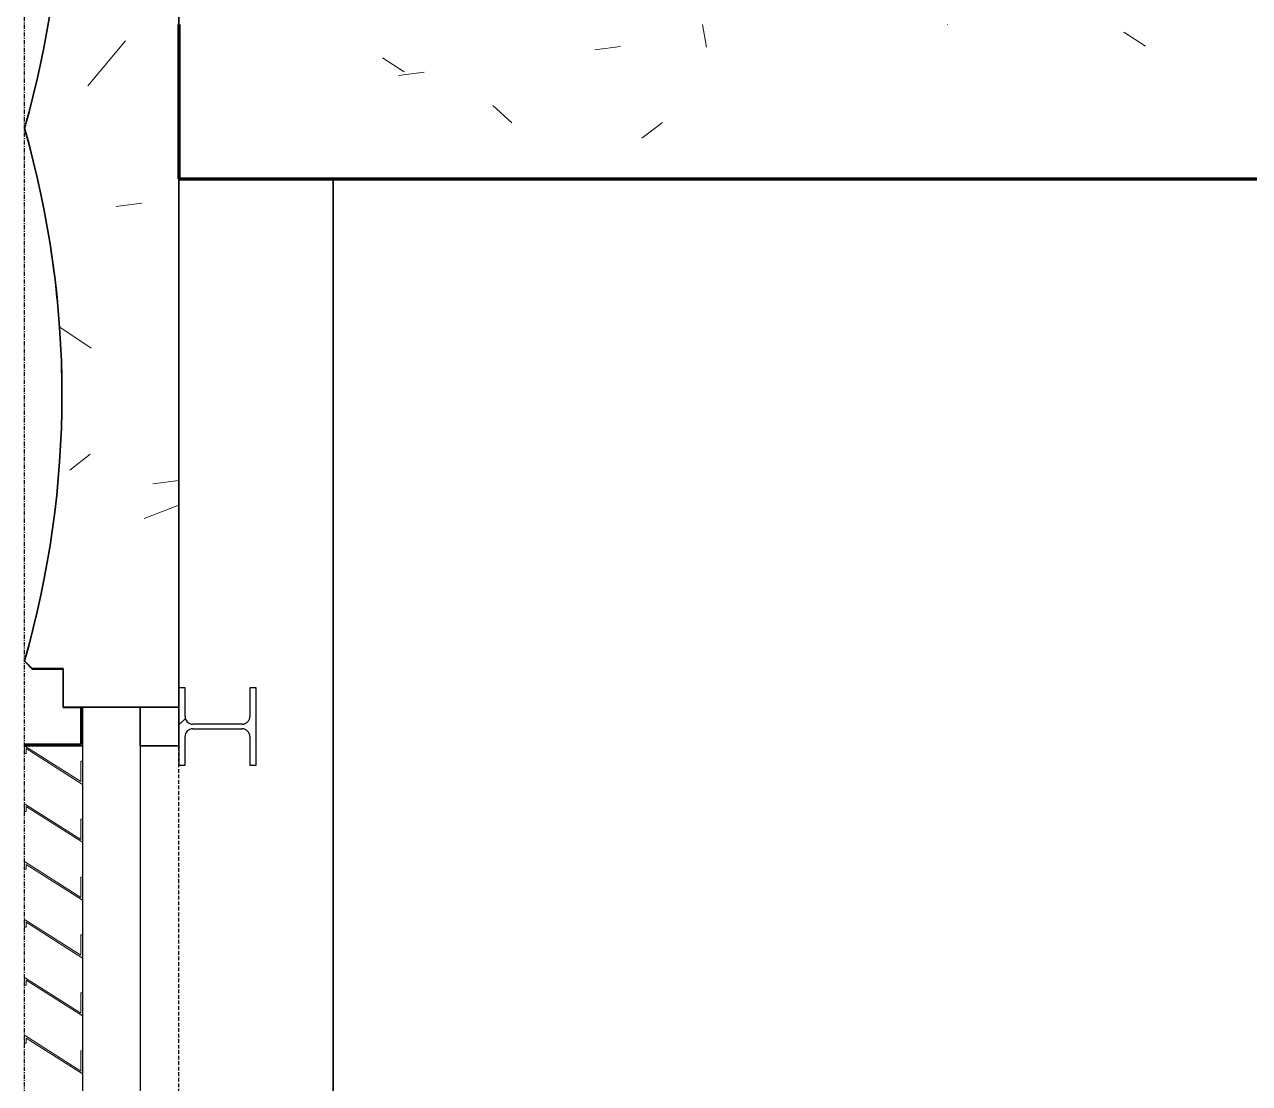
# Model space of a CAD drawing. Header units: millimetres. Extents: x -4391136 to -1798569, y -886572 to -291056.
# Drawn here: x -2673304 to -2671716, y -500071 to -498699 of the extents above; entities that cross this region are included whole.
import ezdxf

# ---------------------------------------------------------------- set-up
doc = ezdxf.new("R2010")
doc.units = ezdxf.units.MM
doc.linetypes.add('Xref-C-1-PP17-AR-2214-01-B$0$DPA_Grid _ Level 100', pattern=[10, 5.5, -1.6, 1.3, -1.6])
doc.linetypes.add('Xref-C-1-PP17-AR-2214-01-B$0$Hidden', pattern=[7.1438, 4.7625, -2.3813])
doc.layers.add('000 - 0_HIDE_OBJ_FRAMING_DEF_DIMS', color=7, linetype='Continuous', plot=False)
for name, color, linetype in [('Xref-C-1-PP17-AR-2214-01-B$0$A-DETL-MBND', 7, 'Xref-C-1-PP17-AR-2214-01-B$0$Hidden'), ('Xref-C-1-PP17-AR-2214-01-B$0$A-FLOR-E', 7, 'Continuous'), ('Xref-C-1-PP17-AR-2214-01-B$0$A-GENM', 7, 'Continuous'), ('Xref-C-1-PP17-AR-2214-01-B$0$A-GLAZ-CURT', 7, 'Continuous'), ('Xref-C-1-PP17-AR-2214-01-B$0$A-Wall', 7, 'Continuous'), ('Xref-C-1-PP17-AR-2214-01-B$0$A-WALL-PATT', 7, 'Continuous'), ('Xref-C-1-PP17-AR-2214-01-B$0$S-BEAM', 7, 'Continuous'), ('Xref-C-1-PP17-AR-2214-01-B$0$S-COLS', 7, 'Continuous'), ('Xref-C-1-PP17-AR-2214-01-B$0$S-COLS-E', 7, 'Continuous'), ('Xref-C-1-PP17-AR-2214-01-B$0$WALL-E', 7, 'Continuous')]:
    doc.layers.add(name, color=color, linetype=linetype)

# ---------------------------------------------------------------- blocks, each defined once
blk = doc.blocks.new('Xref-C-1-PP17-AR-2214-01-B$0$H-Wide Flange-Column - H100x100x17_2-V80-ENTRANCE 2 - LOWER ROOF FLOOR PLAN01-flat-1')
at = {"layer": 'Xref-C-1-PP17-AR-2214-01-B$0$S-COLS-E', "lineweight": 9}
h = blk.add_hatch(dxfattribs=at)
h.set_pattern_fill('ACET-2D-FP_39', angle=270, style=0, pattern_type=2)
h.set_pattern_definition([(45, (2739892.74, 499608.4), (-251.44717, 251.44717), []), (45, (2739892.74, 499989.4), (-251.44717, 251.44717), [])])
h.paths.add_polyline_path([(-50, -50), (-46.1, -50), (-42, -50), (-42, -13), (-39.1, -5.9), (-32, -3), (32, -3), (39.1, -5.9), (42, -13), (42, -50), (50, -50), (50, 50), (42, 50), (42, 13), (39.1, 5.9), (32, 3), (-32, 3), (-39.1, 5.9), (-42, 13), (-42, 50), (-50, 50)])
at = {"layer": 'Xref-C-1-PP17-AR-2214-01-B$0$S-COLS', "color": 7}
for p, q in [((-42, 50), (-50, 50)), ((-50, 50), (-50, -50)), ((-42, 13), (-42, 50)), ((50, 50), (42, 50)), ((42, 50), (42, 13)), ((50, -50), (50, 50)), ((32, 3), (-32, 3)), ((-42, -50), (-42, -13)), ((-32, -3), (32, -3)), ((42, -13), (42, -50)), ((-50, -50), (-42, -50)), ((42, -50), (50, -50))]:
    blk.add_line(p, q, dxfattribs=at)
for centre, start, end in [((-32, 13), 180, 270), ((32, 13), 270, 0), ((-32, -13), 90, 180), ((32, -13), 0, 90)]:
    blk.add_arc(centre, 10, start, end, dxfattribs=at)
blk = doc.blocks.new('Xref-C-1-PP17-AR-2214-01-B$0$GM_Louver Grill Vertical Z1 - Z Profile-V67-ENTRANCE 2 - LOWER ROOF FLOOR PLAN01-flat-2')
at = {"layer": 'Xref-C-1-PP17-AR-2214-01-B$0$A-GENM', "color": 7, "lineweight": 9}
for p, q in [((-2, 3.7), (-75, 50)), ((-75, 50), (-75, 40)), ((-75, 40), (-73, 40)), ((-73, 40), (-73, 46.4)), ((-73, 46.4), (0, 0.1)), ((0, 30), (-2, 30)), ((-2, 30), (-2, 3.7)), ((0, 0.1), (0, 30))]:
    blk.add_line(p, q, dxfattribs=at)
blk = doc.blocks.new('Xref-C-1-PP17-AR-2214-01-B$0$GM_Louver Grill Vertical Z1 - Z Profile-V67-ENTRANCE 2 - LOWER ROOF FLOOR PLAN01-flat-15')
at = {"layer": 'Xref-C-1-PP17-AR-2214-01-B$0$A-GENM', "color": 7, "lineweight": 9}
for p, q in [((-2, 3.7), (-75, 50)), ((-75, 50), (-75, 40)), ((-75, 40), (-73, 40)), ((-73, 40), (-73, 46.4)), ((-73, 46.4), (0, 0.1)), ((0, 30), (-2, 30)), ((-2, 30), (-2, 3.7)), ((0, 0.1), (0, 30))]:
    blk.add_line(p, q, dxfattribs=at)
blk = doc.blocks.new('Xref-C-1-PP17-AR-2214-01-B$0$GM_Louver Grill Vertical Z1 - Z Profile-V67-ENTRANCE 2 - LOWER ROOF FLOOR PLAN01-flat-16')
at = {"layer": 'Xref-C-1-PP17-AR-2214-01-B$0$A-GENM', "color": 7, "lineweight": 9}
for p, q in [((-2, 3.7), (-75, 50)), ((-75, 50), (-75, 40)), ((-75, 40), (-73, 40)), ((-73, 40), (-73, 46.4)), ((-73, 46.4), (0, 0.1)), ((0, 30), (-2, 30)), ((-2, 30), (-2, 3.7)), ((0, 0.1), (0, 30))]:
    blk.add_line(p, q, dxfattribs=at)
blk = doc.blocks.new('Xref-C-1-PP17-AR-2214-01-B$0$GM_Louver Grill Vertical Z1 - Z Profile-V67-ENTRANCE 2 - LOWER ROOF FLOOR PLAN01-flat-17')
at = {"layer": 'Xref-C-1-PP17-AR-2214-01-B$0$A-GENM', "color": 7, "lineweight": 9}
for p, q in [((-2, 3.7), (-75, 50)), ((-75, 50), (-75, 40)), ((-75, 40), (-73, 40)), ((-73, 40), (-73, 46.4)), ((-73, 46.4), (0, 0.1)), ((0, 30), (-2, 30)), ((-2, 30), (-2, 3.7)), ((0, 0.1), (0, 30))]:
    blk.add_line(p, q, dxfattribs=at)
blk = doc.blocks.new('Xref-C-1-PP17-AR-2214-01-B$0$GM_Louver Grill Vertical Z1 - Z Profile-V67-ENTRANCE 2 - LOWER ROOF FLOOR PLAN01-flat-18')
at = {"layer": 'Xref-C-1-PP17-AR-2214-01-B$0$A-GENM', "color": 7, "lineweight": 9}
for p, q in [((-2, 3.7), (-75, 50)), ((-75, 50), (-75, 40)), ((-75, 40), (-73, 40)), ((-73, 40), (-73, 46.4)), ((-73, 46.4), (0, 0.1)), ((0, 30), (-2, 30)), ((-2, 30), (-2, 3.7)), ((0, 0.1), (0, 30))]:
    blk.add_line(p, q, dxfattribs=at)
blk = doc.blocks.new('Xref-C-1-PP17-AR-2214-01-B$0$GM_Louver Grill Vertical Z1 - Z Profile-V67-ENTRANCE 2 - LOWER ROOF FLOOR PLAN01-flat-19')
at = {"layer": 'Xref-C-1-PP17-AR-2214-01-B$0$A-GENM', "color": 7, "lineweight": 9}
for p, q in [((-2, 3.7), (-75, 50)), ((-75, 50), (-75, 40)), ((-75, 40), (-73, 40)), ((-73, 40), (-73, 46.4)), ((-73, 46.4), (0, 0.1)), ((0, 30), (-2, 30)), ((-2, 30), (-2, 3.7)), ((0, 0.1), (0, 30))]:
    blk.add_line(p, q, dxfattribs=at)
blk = doc.blocks.new('Xref-C-1-PP17-AR-2214-01-B$0$DPA_CP_Entrance Louver Grill Vertical - Louver Grill Vertical Z-27944501-ENTRANCE 2 - LOWER ROOF FLOOR PLAN01-flat-1')
at = {"layer": 'Xref-C-1-PP17-AR-2214-01-B$0$A-GLAZ-CURT', "color": 7, "lineweight": 35}
for p, q in [((-125, 750), (-127, 750)), ((-127, 750), (-127, 702)), ((-125, 700), (-125, 750)), ((-50, 750), (-50, 700)), ((0, 750), (-50, 750)), ((0, 700), (0, 750)), ((-127, 702), (-200, 702)), ((-200, 702), (-200, 700)), ((-200, 700), (-125, 700)), ((-50, 700), (0, 700)), ((-125, -700), (-200, -700)), ((-200, -700), (-200, -702)), ((-200, -702), (-127, -702)), ((-127, -702), (-127, -750)), ((-125, -750), (-125, -700)), ((-50, -700), (-50, -750)), ((0, -700), (-50, -700)), ((0, -750), (0, -700)), ((-127, -750), (-125, -750)), ((-50, -750), (0, -750))]:
    blk.add_line(p, q, dxfattribs=at)
at = {"layer": 'Xref-C-1-PP17-AR-2214-01-B$0$A-GLAZ-CURT', "color": 7}
for p, q in [((-125, 750), (-50, 750)), ((-125, 750), (-125, -750)), ((-50, 750), (-50, -750)), ((-50, -750), (-125, -750))]:
    blk.add_line(p, q, dxfattribs=at)
blk = doc.blocks.new('Xref-C-1-PP17-AR-2214-01-B$0$GM_Louver Grill Vertical Z1 - Z Profile-27946408-ENTRANCE 2 - LOWER ROOF FLOOR PLAN01-flat-2')
at = {"layer": 'Xref-C-1-PP17-AR-2214-01-B$0$A-GENM', "color": 7, "lineweight": 9}
for p, q in [((-2, 3.7), (-75, 50)), ((-75, 50), (-75, 40)), ((-75, 40), (-75, 50)), ((-75, 50), (-2, 3.7)), ((-75, 40), (-73, 40)), ((-73, 40), (-75, 40)), ((-73, 40), (-73, 46.4)), ((-73, 46.4), (0, 0.1)), ((0, 0.1), (-73, 46.4)), ((-73, 46.4), (-73, 40)), ((0, 30), (-2, 30)), ((-2, 30), (-2, 3.7)), ((-2, 3.7), (-2, 30)), ((-2, 30), (0, 30)), ((0, 0.1), (0, 30)), ((0, 30), (0, 0.1))]:
    blk.add_line(p, q, dxfattribs=at)
blk = doc.blocks.new('Xref-C-1-PP17-AR-2214-01-B$0$GM_Louver Grill Vertical Z1 - Z Profile-27946408-ENTRANCE 2 - LOWER ROOF FLOOR PLAN01-flat-15')
at = {"layer": 'Xref-C-1-PP17-AR-2214-01-B$0$A-GENM', "color": 7, "lineweight": 9}
for p, q in [((-2, 3.7), (-75, 50)), ((-75, 50), (-75, 40)), ((-75, 40), (-75, 50)), ((-75, 50), (-2, 3.7)), ((-75, 40), (-73, 40)), ((-73, 40), (-75, 40)), ((-73, 40), (-73, 46.4)), ((-73, 46.4), (0, 0.1)), ((0, 0.1), (-73, 46.4)), ((-73, 46.4), (-73, 40)), ((0, 30), (-2, 30)), ((-2, 30), (-2, 3.7)), ((-2, 3.7), (-2, 30)), ((-2, 30), (0, 30)), ((0, 0.1), (0, 30)), ((0, 30), (0, 0.1))]:
    blk.add_line(p, q, dxfattribs=at)
blk = doc.blocks.new('Xref-C-1-PP17-AR-2214-01-B$0$GM_Louver Grill Vertical Z1 - Z Profile-27946408-ENTRANCE 2 - LOWER ROOF FLOOR PLAN01-flat-16')
at = {"layer": 'Xref-C-1-PP17-AR-2214-01-B$0$A-GENM', "color": 7, "lineweight": 9}
for p, q in [((-2, 3.7), (-75, 50)), ((-75, 50), (-75, 40)), ((-75, 40), (-75, 50)), ((-75, 50), (-2, 3.7)), ((-75, 40), (-73, 40)), ((-73, 40), (-75, 40)), ((-73, 40), (-73, 46.4)), ((-73, 46.4), (0, 0.1)), ((0, 0.1), (-73, 46.4)), ((-73, 46.4), (-73, 40)), ((0, 30), (-2, 30)), ((-2, 30), (-2, 3.7)), ((-2, 3.7), (-2, 30)), ((-2, 30), (0, 30)), ((0, 0.1), (0, 30)), ((0, 30), (0, 0.1))]:
    blk.add_line(p, q, dxfattribs=at)
blk = doc.blocks.new('Xref-C-1-PP17-AR-2214-01-B$0$GM_Louver Grill Vertical Z1 - Z Profile-27946408-ENTRANCE 2 - LOWER ROOF FLOOR PLAN01-flat-17')
at = {"layer": 'Xref-C-1-PP17-AR-2214-01-B$0$A-GENM', "color": 7, "lineweight": 9}
for p, q in [((-2, 3.7), (-75, 50)), ((-75, 50), (-75, 40)), ((-75, 40), (-75, 50)), ((-75, 50), (-2, 3.7)), ((-75, 40), (-73, 40)), ((-73, 40), (-75, 40)), ((-73, 40), (-73, 46.4)), ((-73, 46.4), (0, 0.1)), ((0, 0.1), (-73, 46.4)), ((-73, 46.4), (-73, 40)), ((0, 30), (-2, 30)), ((-2, 30), (-2, 3.7)), ((-2, 3.7), (-2, 30)), ((-2, 30), (0, 30)), ((0, 0.1), (0, 30)), ((0, 30), (0, 0.1))]:
    blk.add_line(p, q, dxfattribs=at)
blk = doc.blocks.new('Xref-C-1-PP17-AR-2214-01-B$0$GM_Louver Grill Vertical Z1 - Z Profile-27946408-ENTRANCE 2 - LOWER ROOF FLOOR PLAN01-flat-18')
at = {"layer": 'Xref-C-1-PP17-AR-2214-01-B$0$A-GENM', "color": 7, "lineweight": 9}
for p, q in [((-2, 3.7), (-75, 50)), ((-75, 50), (-75, 40)), ((-75, 40), (-75, 50)), ((-75, 50), (-2, 3.7)), ((-75, 40), (-73, 40)), ((-73, 40), (-75, 40)), ((-73, 40), (-73, 46.4)), ((-73, 46.4), (0, 0.1)), ((0, 0.1), (-73, 46.4)), ((-73, 46.4), (-73, 40)), ((0, 30), (-2, 30)), ((-2, 30), (-2, 3.7)), ((-2, 3.7), (-2, 30)), ((-2, 30), (0, 30)), ((0, 0.1), (0, 30)), ((0, 30), (0, 0.1))]:
    blk.add_line(p, q, dxfattribs=at)
blk = doc.blocks.new('Xref-C-1-PP17-AR-2214-01-B$0$GM_Louver Grill Vertical Z1 - Z Profile-27946408-ENTRANCE 2 - LOWER ROOF FLOOR PLAN01-flat-19')
at = {"layer": 'Xref-C-1-PP17-AR-2214-01-B$0$A-GENM', "color": 7, "lineweight": 9}
for p, q in [((-2, 3.7), (-75, 50)), ((-75, 50), (-75, 40)), ((-75, 40), (-75, 50)), ((-75, 50), (-2, 3.7)), ((-75, 40), (-73, 40)), ((-73, 40), (-75, 40)), ((-73, 40), (-73, 46.4)), ((-73, 46.4), (0, 0.1)), ((0, 0.1), (-73, 46.4)), ((-73, 46.4), (-73, 40)), ((0, 30), (-2, 30)), ((-2, 30), (-2, 3.7)), ((-2, 3.7), (-2, 30)), ((-2, 30), (0, 30)), ((0, 0.1), (0, 30)), ((0, 30), (0, 0.1))]:
    blk.add_line(p, q, dxfattribs=at)
blk = doc.blocks.new('Xref-C-1-PP17-AR-2214-01-B$0$DPA_Curved type B - Curved Type B-V76-ENTRANCE 2 - LOWER ROOF FLOOR PLAN01-flat-1')
at = {"layer": 'Xref-C-1-PP17-AR-2214-01-B$0$A-GLAZ-CURT', "color": 7}
for p, q in [((-150, 750), (-150, 700.5)), ((-150, 700.5), (-150, 750)), ((0, -750), (0, 750)), ((0, 750), (0, -750)), ((-200, -690), (-190, -700)), ((-190, -700), (-200, -690)), ((-190, -700), (-150, -700)), ((-150, -700), (-190, -700)), ((-150, -700), (-150, -750)), ((-150, -750), (-150, -700)), ((-150, -750), (-127, -750)), ((-127, -750), (-150, -750))]:
    blk.add_line(p, q, dxfattribs=at)
for centre, start, end in [((-1401.5, 345), 0.0252, 16.0212), ((-1401.5, 345), 0.0252, 16.0212), ((-1401.5, 345), 354.6848, 0), ((-1401.5, 345), 354.6848, 0), ((-1401.5, -345), 0.0252, 16.0212), ((-1401.5, -345), 0.0252, 16.0212), ((-1401.5, -345), 354.6848, 0), ((-1401.5, -345), 354.6848, 0)]:
    blk.add_arc(centre, 1250, start, end, dxfattribs=at)
blk = doc.blocks.new('Xref-C-1-PP17-AR-2214-01-B$0$DPA_Curved type B - Curved Type B-31237760-ENTRANCE 2 - LOWER ROOF FLOOR PLAN01-flat-1')
at = {"layer": 'Xref-C-1-PP17-AR-2214-01-B$0$A-GLAZ-CURT', "lineweight": 9}
h = blk.add_hatch(dxfattribs=at)
h.set_pattern_fill('ACET-2D-FP_16', angle=90, style=0, pattern_type=2)
h.set_pattern_definition([(50, (2739942.75, 498833.4), (-459.03375, 385.17505), [76.2, -838.2]), (355, (2739942.75, 498833.4), (65.28253, 746.1827), [60.96, -670.56]), (100.451, (2740003.5, 498828.1), (-693.383, -127.89768), [64.76, -712.36]), (46.184, (2739942.75, 499036.6), (-648.5725, 622.30642), [114.3, -1257.3]), (96.636, (2740033.1, 499022.6), (-1050.5343, -122.21992), [97.14, -1068.54]), (351.184, (2739942.7, 499036.6), (172.19714, 1110.27497), [91.44, -1005.84]), (21, (2740044.35, 498985.8), (-214.74339, 559.42566), [76.2, -838.2]), (326, (2740044.35, 498985.8), (418.85394, 620.9765), [60.96, -670.56]), (71.451, (2740094.9, 498951.7), (-668.45247, 224.29692), [64.76, -712.36]), (37.5, (2739942.75, 498833.4), (-158.769242, 206.912105), [33.528, -628.904, 33.528, -1320.292]), (37.5, (2739942.75, 498833.4), (-158.769242, 206.912105), [-695.96, -647.192, 33.528, -639.572]), (7.5, (2739942.75, 498833.4), (-47.303606, 359.30656), [33.528, -354.584, 33.528, -870.204]), (7.5, (2739942.75, 498833.4), (-47.303606, 359.30656), [-421.64, -613.664, 33.528, -223.012]), (327.5, (2739716.18, 498833.4), (146.191164, 229.474162), [33.528, -220.472, -1844.04]), (327.5, (2739716.18, 498833.4), (146.191164, 229.474162), [-254, 33.528, -758.952, -1051.56]), (327.5, (2739716.18, 498833.4), (146.191164, 229.474162), [-1046.48, 33.528, -1018.032]), (317.5, (2739614.6, 498833.4), (321.09789, 350.41686), [33.528, -296.672, 33.528, -1239.52]), (317.5, (2739614.6, 498833.4), (321.09789, 350.41686), [-363.728, -492.76, 33.528, -713.232])])
h.paths.add_polyline_path([(-150, -725), (-150, -750), (0, -750), (0, 750), (-150, 750), (-150, 700), (-190, 700), (-200, 690), (-173.1, 576.7), (-156.9, 461.3), (-151.4, 345), (-156.9, 228.7), (-173.1, 113.3), (-200, 0), (-173.1, -113.3), (-156.9, -228.7), (-151.4, -345), (-156.9, -461.3), (-173.1, -576.7), (-200, -690), (-190, -700), (-150, -700)])
at = {"layer": 'Xref-C-1-PP17-AR-2214-01-B$0$A-GLAZ-CURT', "color": 7, "lineweight": 35}
for p, q in [((0, 750), (-150, 750)), ((-150, 750), (-150, 700)), ((0, -750), (0, 750)), ((-190, 700), (-200, 690)), ((-150, 700), (-190, 700)), ((-200, -690), (-190, -700)), ((-190, -700), (-150, -700)), ((-150, -700), (-150, -750)), ((-150, -750), (0, -750))]:
    blk.add_line(p, q, dxfattribs=at)
for centre in [(-1401.5, 345), (-1401.5, -345)]:
    blk.add_arc(centre, 1250, 343.9788, 16.0212, dxfattribs=at)
blk = doc.blocks.new('Xref-C-1-PP17-AR-2214-01-B')
at = {"layer": 'Xref-C-1-PP17-AR-2214-01-B$0$A-WALL-PATT', "lineweight": 9}
h = blk.add_hatch(dxfattribs=at)
h.set_pattern_fill('ACET-2D-FP_2', angle=50, style=0, pattern_type=2)
h.set_pattern_definition([(50, (-2737692.74, -498898.95), (-459.03, 385.18), [76.2, -838.2]), (355, (-2737692.74, -498898.95), (65.28, 746.18), [60.96, -670.56]), (100.45, (-2737632, -498904.26), (-693.38, -127.9), [64.76, -712.36]), (46.184, (-2737692.7, -498695.75), (-648.57, 622.3), [114.3, -1257.3]), (96.636, (-2737602.4, -498709.8), (-1050.53, -122.2), [97.14, -1068.54]), (351.184, (-2737692.7, -498695.7), (172.2, 1110.3), [91.44, -1005.84]), (21, (-2737591.14, -498746.55), (-214.74, 559.43), [76.2, -838.2]), (326, (-2737591.14, -498746.55), (418.85, 620.98), [60.96, -670.56]), (71.45, (-2737540.6, -498780.6), (-668.45, 224.3), [64.76, -712.36]), (37.5, (-2737692.74, -498898.95), (-158.77, 206.912), [33.53, -628.904, 33.53, -1320.29]), (37.5, (-2737692.74, -498898.95), (-158.77, 206.912), [-695.96, -647.19, 33.53, -639.57]), (7.5, (-2737692.74, -498898.95), (-47.304, 359.307), [33.53, -354.584, 33.53, -870.204]), (7.5, (-2737692.74, -498898.95), (-47.304, 359.307), [-421.64, -613.664, 33.53, -223.01]), (327.5, (-2737919.3, -498898.95), (146.19, 229.474), [33.53, -220.47, 33.53, -1810.51]), (327.5, (-2737919.3, -498898.95), (146.19, 229.474), [-287.53, -758.95, 33.53, -1018.03]), (317.5, (-2738020.9, -498898.95), (321.1, 350.42), [33.53, -296.67, 33.53, -1239.52]), (317.5, (-2738020.9, -498898.95), (321.1, 350.42), [-363.73, -492.76, 33.53, -713.23])])
h.paths.add_polyline_path([(-2736964.8, -498898.9), (-2736808.2, -498898.9), (-2735442.7, -498898.9), (-2735442.7, -498698.9), (-2739942.7, -498698.9), (-2739942.7, -498898.9)])
at = {"layer": '000 - 0_HIDE_OBJ_FRAMING_DEF_DIMS', "color": 7, "linetype": 'Xref-C-1-PP17-AR-2214-01-B$0$DPA_Grid _ Level 100'}
blk.add_line((-2740142.7, -526124.6), (-2740142.7, -489632.9), dxfattribs=at)
at = {"layer": 'Xref-C-1-PP17-AR-2214-01-B$0$A-DETL-MBND', "color": 7}
blk.add_line((-2739942.7, -510083.9), (-2739942.7, -495678.9), dxfattribs=at)
at = {"layer": 'Xref-C-1-PP17-AR-2214-01-B$0$A-FLOR-E', "color": 7}
for p in [(-2735442.7, -498898.9), (-2739742.7, -503878.9)]:
    blk.add_line(p, (-2739742.7, -498898.9), dxfattribs=at)
at = {"layer": 'Xref-C-1-PP17-AR-2214-01-B$0$A-Wall', "color": 7, "lineweight": 70}
for p, q in [((-2739942.7, -498698.9), (-2739942.7, -498898.9)), ((-2739942.7, -498898.9), (-2735442.7, -498898.9))]:
    blk.add_line(p, q, dxfattribs=at)
at = {"layer": 'Xref-C-1-PP17-AR-2214-01-B$0$S-BEAM', "color": 7}
blk.add_line((-2739542.7, -498898.9), (-2736992.7, -498898.9), dxfattribs=at)
at = {"layer": 'Xref-C-1-PP17-AR-2214-01-B$0$WALL-E', "color": 7}
blk.add_line((-2739742.7, -498898.9), (-2739742.7, -503878.9), dxfattribs=at)
at = {"color": 7}
for name, p in [('Xref-C-1-PP17-AR-2214-01-B$0$DPA_Curved type B - Curved Type B-31237760-ENTRANCE 2 - LOWER ROOF FLOOR PLAN01-flat-1', (-2739942.7, -498833.4)), ('Xref-C-1-PP17-AR-2214-01-B$0$DPA_Curved type B - Curved Type B-V76-ENTRANCE 2 - LOWER ROOF FLOOR PLAN01-flat-1', (-2739942.7, -498833.9)), ('Xref-C-1-PP17-AR-2214-01-B$0$H-Wide Flange-Column - H100x100x17_2-V80-ENTRANCE 2 - LOWER ROOF FLOOR PLAN01-flat-1', (-2739892.7, -499608.4)), ('Xref-C-1-PP17-AR-2214-01-B$0$DPA_CP_Entrance Louver Grill Vertical - Louver Grill Vertical Z-27944501-ENTRANCE 2 - LOWER ROOF FLOOR PLAN01-flat-1', (-2739942.7, -500333.4)), ('Xref-C-1-PP17-AR-2214-01-B$0$GM_Louver Grill Vertical Z1 - Z Profile-V67-ENTRANCE 2 - LOWER ROOF FLOOR PLAN01-flat-2', (-2740067.7, -499683.4)), ('Xref-C-1-PP17-AR-2214-01-B$0$GM_Louver Grill Vertical Z1 - Z Profile-27946408-ENTRANCE 2 - LOWER ROOF FLOOR PLAN01-flat-2', (-2740067.7, -499683.4)), ('Xref-C-1-PP17-AR-2214-01-B$0$GM_Louver Grill Vertical Z1 - Z Profile-V67-ENTRANCE 2 - LOWER ROOF FLOOR PLAN01-flat-19', (-2740067.7, -499758.4)), ('Xref-C-1-PP17-AR-2214-01-B$0$GM_Louver Grill Vertical Z1 - Z Profile-27946408-ENTRANCE 2 - LOWER ROOF FLOOR PLAN01-flat-19', (-2740067.7, -499758.4)), ('Xref-C-1-PP17-AR-2214-01-B$0$GM_Louver Grill Vertical Z1 - Z Profile-V67-ENTRANCE 2 - LOWER ROOF FLOOR PLAN01-flat-18', (-2740067.7, -499833.4)), ('Xref-C-1-PP17-AR-2214-01-B$0$GM_Louver Grill Vertical Z1 - Z Profile-27946408-ENTRANCE 2 - LOWER ROOF FLOOR PLAN01-flat-18', (-2740067.7, -499833.4)), ('Xref-C-1-PP17-AR-2214-01-B$0$GM_Louver Grill Vertical Z1 - Z Profile-V67-ENTRANCE 2 - LOWER ROOF FLOOR PLAN01-flat-17', (-2740067.7, -499908.4)), ('Xref-C-1-PP17-AR-2214-01-B$0$GM_Louver Grill Vertical Z1 - Z Profile-27946408-ENTRANCE 2 - LOWER ROOF FLOOR PLAN01-flat-17', (-2740067.7, -499908.4)), ('Xref-C-1-PP17-AR-2214-01-B$0$GM_Louver Grill Vertical Z1 - Z Profile-V67-ENTRANCE 2 - LOWER ROOF FLOOR PLAN01-flat-16', (-2740067.7, -499983.4)), ('Xref-C-1-PP17-AR-2214-01-B$0$GM_Louver Grill Vertical Z1 - Z Profile-27946408-ENTRANCE 2 - LOWER ROOF FLOOR PLAN01-flat-16', (-2740067.7, -499983.4)), ('Xref-C-1-PP17-AR-2214-01-B$0$GM_Louver Grill Vertical Z1 - Z Profile-V67-ENTRANCE 2 - LOWER ROOF FLOOR PLAN01-flat-15', (-2740067.7, -500058.4)), ('Xref-C-1-PP17-AR-2214-01-B$0$GM_Louver Grill Vertical Z1 - Z Profile-27946408-ENTRANCE 2 - LOWER ROOF FLOOR PLAN01-flat-15', (-2740067.7, -500058.4))]:
    blk.add_blockref(name, p, dxfattribs=at)

msp = doc.modelspace()

# ---------------------------------------------------------------- block references
at = {"color": 7}
msp.add_blockref('Xref-C-1-PP17-AR-2214-01-B', (66839, 0), dxfattribs=at)

doc.saveas('drawing.dxf')
